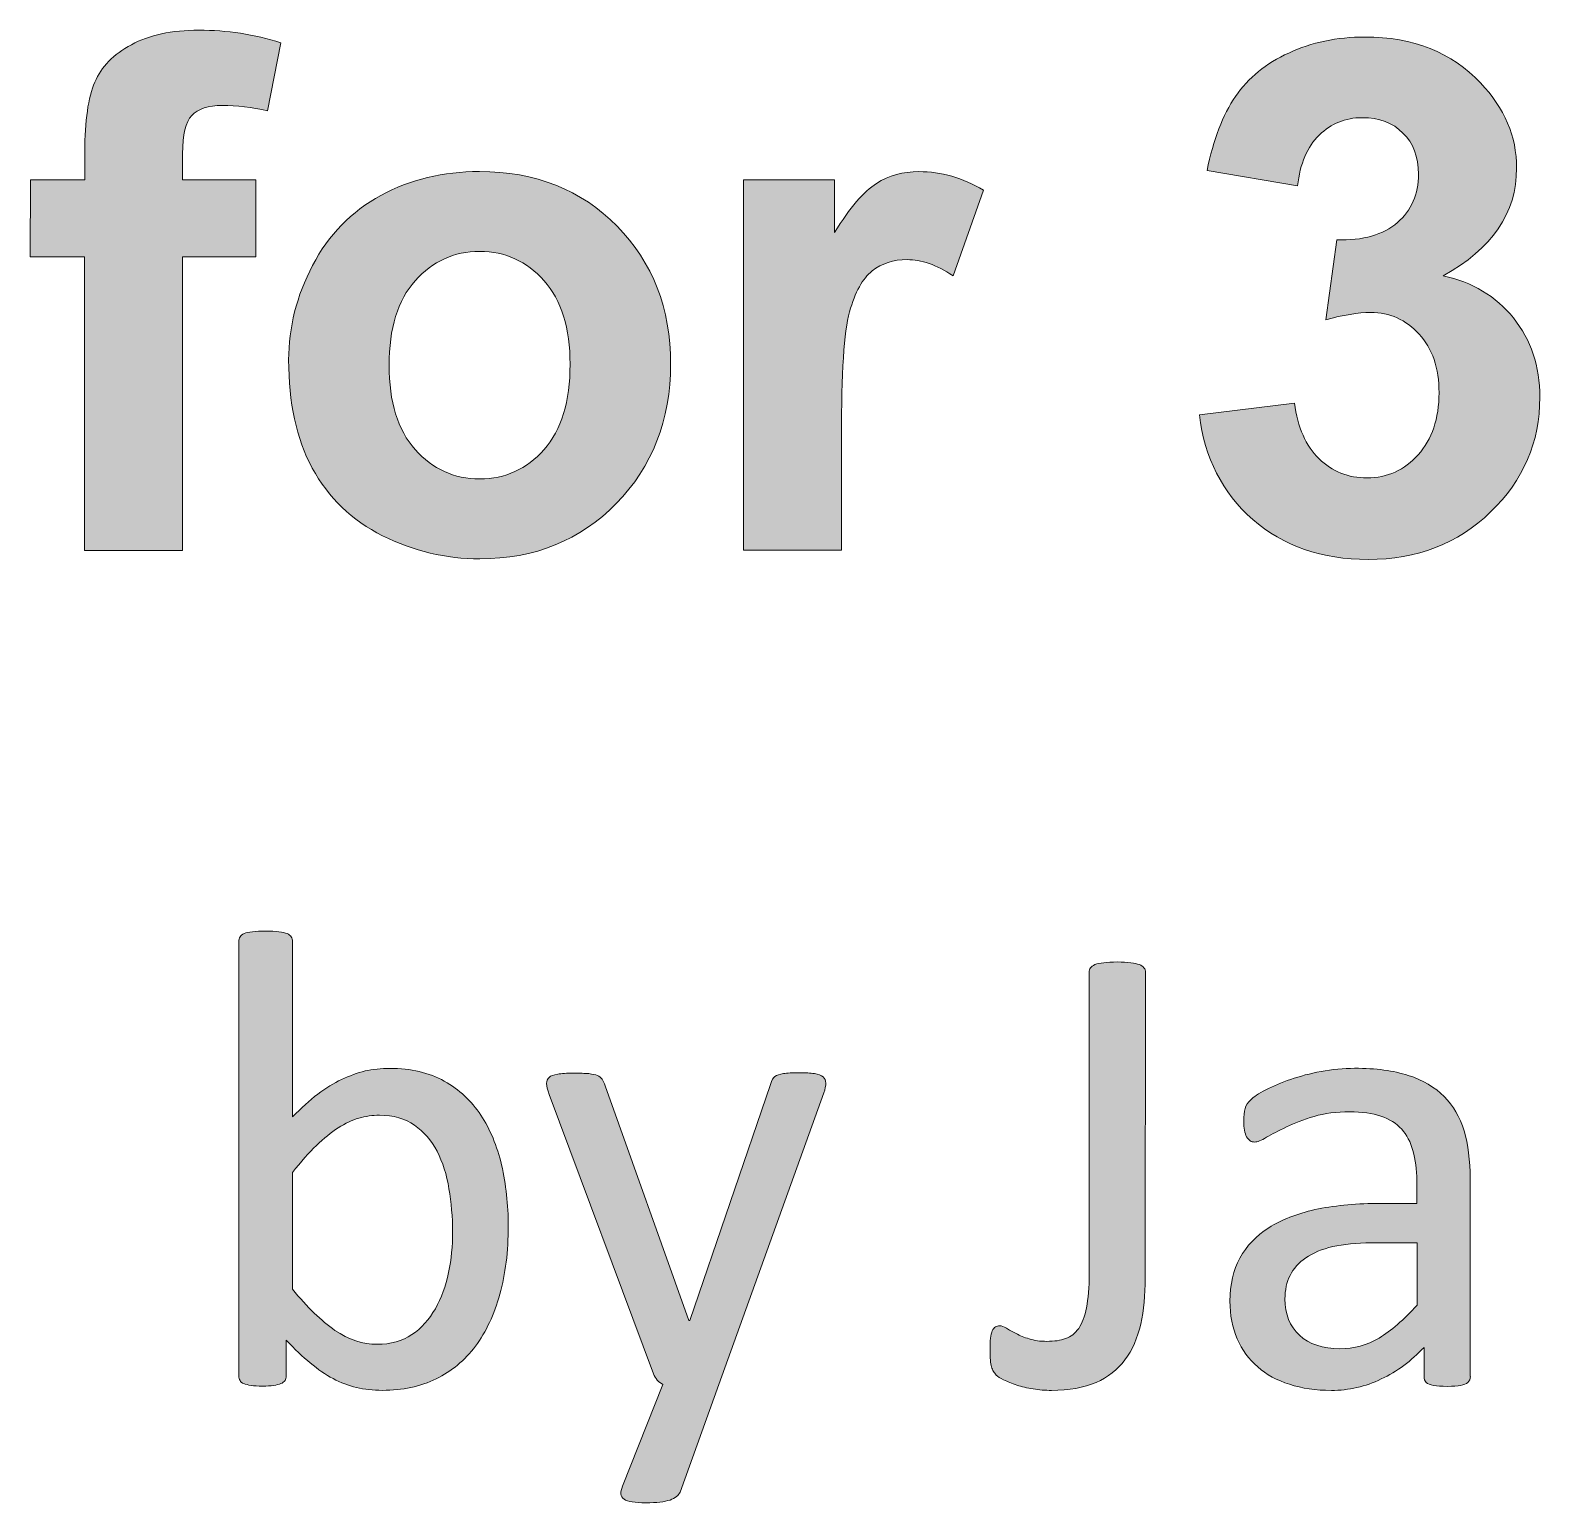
# Model space of a CAD drawing. Header units: inches. Extents: x 247 to 2765, y -1897 to -1110.
# Drawn here: x 861.88 to 870.83, y -1473.69 to -1464.97 of the extents above; entities that cross this region are included whole.
import ezdxf

# ---------------------------------------------------------------- set-up
doc = ezdxf.new("R2010")
doc.units = ezdxf.units.IN
doc.header["$MEASUREMENT"] = 0
doc.layers.add('Layer 1', color=7, linetype='Continuous')

# ---------------------------------------------------------------- blocks, each defined once
blk = doc.blocks.new('block 139')
at = {"layer": 'Layer 1', "true_color": 0x010101}
h = blk.add_hatch(color=18, dxfattribs=at)
h.dxf.hatch_style = 2
edge = h.paths.add_edge_path()
edge.add_spline(control_points=[(861.8828, -1465.8561), (861.8828, -1465.8561), (862.2049, -1465.8561), (862.2049, -1465.8561), (862.2049, -1465.8561), (862.2049, -1465.6907), (862.2049, -1465.6907), (862.2049, -1465.5061), (862.2249, -1465.3683), (862.2635, -1465.2773), (862.3024, -1465.1864), (862.3748, -1465.1123), (862.4805, -1465.0551), (862.5859, -1464.9979), (862.7196, -1464.9693), (862.8808, -1464.9693), (863.0469, -1464.9693), (863.2088, -1464.9927), (863.3666, -1465.0437), (863.3666, -1465.0437), (863.2877, -1465.4478), (863.2877, -1465.4478), (863.1943, -1465.4258), (863.1055, -1465.4148), (863.02, -1465.4148), (862.9373, -1465.4148), (862.8764, -1465.4358), (862.8381, -1465.4737), (862.8016, -1465.513), (862.7844, -1465.5884), (862.7844, -1465.7014), (862.7844, -1465.7014), (862.7844, -1465.8557), (862.7844, -1465.8557), (862.7844, -1465.8557), (863.2178, -1465.8557), (863.2178, -1465.8557), (863.2178, -1465.8557), (863.2178, -1466.3126), (863.2178, -1466.3126), (863.2178, -1466.3126), (862.7844, -1466.3126), (862.7844, -1466.3126), (862.7844, -1466.3126), (862.7844, -1468.051), (862.7844, -1468.051), (862.7844, -1468.051), (862.2035, -1468.051), (862.2035, -1468.051), (862.2035, -1468.051), (862.2035, -1466.3126), (862.2035, -1466.3126), (862.2035, -1466.3126), (861.8811, -1466.3126), (861.8811, -1466.3126), (861.8811, -1466.3126), (861.8828, -1465.8561), (861.8828, -1465.8561), (861.8828, -1465.8561), (861.8828, -1465.8561), (861.8828, -1465.8561)], knot_values=[0, 0, 0, 0, 1, 1, 1, 2, 2, 2, 3, 3, 3, 4, 4, 4, 5, 5, 5, 6, 6, 6, 7, 7, 7, 8, 8, 8, 9, 9, 9, 10, 10, 10, 11, 11, 11, 12, 12, 12, 13, 13, 13, 14, 14, 14, 15, 15, 15, 16, 16, 16, 17, 17, 17, 18, 18, 18, 19, 19, 19, 20, 20, 20, 20], degree=3, periodic=1)
h = blk.add_hatch(color=18, dxfattribs=at)
h.dxf.hatch_style = 2
edge = h.paths.add_edge_path()
edge.add_spline(control_points=[(868.8109, -1467.2472), (868.8109, -1467.2472), (869.3742, -1467.179), (869.3742, -1467.179), (869.3924, -1467.3223), (869.4406, -1467.4319), (869.5188, -1467.508), (869.597, -1467.5848), (869.6914, -1467.6214), (869.8044, -1467.6214), (869.9243, -1467.6214), (870.0249, -1467.5759), (870.1066, -1467.4849), (870.1872, -1467.394), (870.2303, -1467.2713), (870.2303, -1467.117), (870.2303, -1466.9709), (870.191, -1466.8552), (870.1124, -1466.7697), (870.0335, -1466.6843), (869.9381, -1466.6419), (869.8251, -1466.6419), (869.7507, -1466.6419), (869.6618, -1466.6564), (869.5585, -1466.6853), (869.5585, -1466.6853), (869.6236, -1466.2116), (869.6236, -1466.2116), (869.7796, -1466.2161), (869.8999, -1466.1817), (869.9836, -1466.1093), (870.0666, -1466.037), (870.1086, -1465.9408), (870.1086, -1465.8223), (870.1086, -1465.7204), (870.0776, -1465.6384), (870.0163, -1465.5784), (869.9557, -1465.5181), (869.8764, -1465.4875), (869.7741, -1465.4875), (869.6753, -1465.4875), (869.5902, -1465.5219), (869.5195, -1465.5908), (869.4486, -1465.6597), (869.4069, -1465.76), (869.3917, -1465.8923), (869.3917, -1465.8923), (868.8557, -1465.8006), (868.8557, -1465.8006), (868.8925, -1465.6173), (868.949, -1465.4709), (869.0245, -1465.3614), (869.0999, -1465.2522), (869.2047, -1465.1657), (869.339, -1465.1044), (869.4747, -1465.042), (869.6256, -1465.0096), (869.791, -1465.0096), (870.0776, -1465.0096), (870.305, -1465.1013), (870.4766, -1465.2818), (870.6178, -1465.4306), (870.6898, -1465.5981), (870.6898, -1465.7862), (870.6898, -1466.0525), (870.5445, -1466.2643), (870.2547, -1466.4242), (870.4273, -1466.4607), (870.5668, -1466.5448), (870.6712, -1466.6743), (870.7753, -1466.8028), (870.8273, -1466.9602), (870.8273, -1467.1435), (870.8273, -1467.4095), (870.7305, -1467.6358), (870.5358, -1467.8236), (870.3412, -1468.0113), (870.1, -1468.1047), (869.8093, -1468.1047), (869.5361, -1468.1047), (869.3077, -1468.0258), (869.1261, -1467.868), (868.9456, -1467.7092), (868.8398, -1467.5022), (868.8109, -1467.2472)], knot_values=[0, 0, 0, 0, 1, 1, 1, 2, 2, 2, 3, 3, 3, 4, 4, 4, 5, 5, 5, 6, 6, 6, 7, 7, 7, 8, 8, 8, 9, 9, 9, 10, 10, 10, 11, 11, 11, 12, 12, 12, 13, 13, 13, 14, 14, 14, 15, 15, 15, 16, 16, 16, 17, 17, 17, 18, 18, 18, 19, 19, 19, 20, 20, 20, 21, 21, 21, 22, 22, 22, 23, 23, 23, 24, 24, 24, 25, 25, 25, 26, 26, 26, 27, 27, 27, 28, 28, 28, 28], degree=3, periodic=1)
h = blk.add_hatch(color=18, dxfattribs=at)
h.dxf.hatch_style = 2
edge = h.paths.add_edge_path()
edge.add_spline(control_points=[(863.4128, -1466.923), (863.4128, -1466.7301), (863.4603, -1466.5434), (863.5547, -1466.3629), (863.6498, -1466.181), (863.7838, -1466.0445), (863.9588, -1465.9481), (864.1331, -1465.853), (864.3281, -1465.8068), (864.5431, -1465.8068), (864.8742, -1465.8068), (865.1474, -1465.9147), (865.3589, -1466.1303), (865.5708, -1466.3446), (865.6762, -1466.6185), (865.6762, -1466.9465), (865.6762, -1467.2786), (865.568, -1467.5552), (865.3544, -1467.7733), (865.1415, -1467.9907), (864.8718, -1468.1013), (864.5455, -1468.1013), (864.3457, -1468.1013), (864.1531, -1468.0558), (863.9695, -1467.9648), (863.7862, -1467.8725), (863.6484, -1467.7392), (863.5526, -1467.5635), (863.4582, -1467.3878), (863.4128, -1467.1749), (863.4128, -1466.923)], knot_values=[0, 0, 0, 0, 1, 1, 1, 2, 2, 2, 3, 3, 3, 4, 4, 4, 5, 5, 5, 6, 6, 6, 7, 7, 7, 8, 8, 8, 9, 9, 9, 10, 10, 10, 10], degree=3, periodic=1)
edge = h.paths.add_edge_path()
edge.add_spline(control_points=[(864.0081, -1466.9537), (864.0081, -1467.1714), (864.0594, -1467.3382), (864.1628, -1467.4539), (864.2661, -1467.5697), (864.3932, -1467.6276), (864.5452, -1467.6276), (864.6967, -1467.6276), (864.8235, -1467.5697), (864.9262, -1467.4539), (865.0289, -1467.3382), (865.0805, -1467.1687), (865.0805, -1466.9482), (865.0805, -1466.7346), (865.0292, -1466.5692), (864.9262, -1466.4535), (864.8235, -1466.3377), (864.6967, -1466.2798), (864.5452, -1466.2798), (864.3932, -1466.2798), (864.2661, -1466.3377), (864.1628, -1466.4535), (864.0594, -1466.5692), (864.0081, -1466.736), (864.0081, -1466.9537)], knot_values=[0, 0, 0, 0, 1, 1, 1, 2, 2, 2, 3, 3, 3, 4, 4, 4, 5, 5, 5, 6, 6, 6, 7, 7, 7, 8, 8, 8, 8], degree=3, periodic=1)
h = blk.add_hatch(color=18, dxfattribs=at)
h.dxf.hatch_style = 2
edge = h.paths.add_edge_path()
edge.add_spline(control_points=[(866.6887, -1468.0506), (866.6887, -1468.0506), (866.1079, -1468.0506), (866.1079, -1468.0506), (866.1079, -1468.0506), (866.1079, -1465.8554), (866.1079, -1465.8554), (866.1079, -1465.8554), (866.6474, -1465.8554), (866.6474, -1465.8554), (866.6474, -1465.8554), (866.6474, -1466.1675), (866.6474, -1466.1675), (866.7397, -1466.0201), (866.8224, -1465.9243), (866.8961, -1465.8771), (866.9698, -1465.8292), (867.0535, -1465.8072), (867.1476, -1465.8072), (867.2799, -1465.8072), (867.407, -1465.8437), (867.53, -1465.9167), (867.53, -1465.9167), (867.3498, -1466.4242), (867.3498, -1466.4242), (867.2523, -1466.3594), (867.1614, -1466.3284), (867.0773, -1466.3284), (866.9967, -1466.3284), (866.9271, -1466.3508), (866.8706, -1466.3956), (866.8141, -1466.4404), (866.7693, -1466.5203), (866.7369, -1466.6381), (866.7042, -1466.7556), (866.6884, -1467.0006), (866.6884, -1467.374), (866.6884, -1467.374), (866.6887, -1468.0506), (866.6887, -1468.0506), (866.6887, -1468.0506), (866.6887, -1468.0506), (866.6887, -1468.0506)], knot_values=[0, 0, 0, 0, 1, 1, 1, 2, 2, 2, 3, 3, 3, 4, 4, 4, 5, 5, 5, 6, 6, 6, 7, 7, 7, 8, 8, 8, 9, 9, 9, 10, 10, 10, 11, 11, 11, 12, 12, 12, 13, 13, 13, 14, 14, 14, 14], degree=3, periodic=1)
at = {"layer": 'Layer 1', "lineweight": 0}
for points, knots in [([(861.8828, -1465.8561), (861.8828, -1465.8561), (862.2049, -1465.8561), (862.2049, -1465.8561), (862.2049, -1465.8561), (862.2049, -1465.6907), (862.2049, -1465.6907), (862.2049, -1465.5061), (862.2249, -1465.3683), (862.2635, -1465.2773), (862.3024, -1465.1864), (862.3748, -1465.1123), (862.4805, -1465.0551), (862.5859, -1464.9979), (862.7196, -1464.9693), (862.8808, -1464.9693), (863.0469, -1464.9693), (863.2088, -1464.9927), (863.3666, -1465.0437), (863.3666, -1465.0437), (863.2877, -1465.4478), (863.2877, -1465.4478), (863.1943, -1465.4258), (863.1055, -1465.4148), (863.02, -1465.4148), (862.9373, -1465.4148), (862.8764, -1465.4358), (862.8381, -1465.4737), (862.8016, -1465.513), (862.7844, -1465.5884), (862.7844, -1465.7014), (862.7844, -1465.7014), (862.7844, -1465.8557), (862.7844, -1465.8557), (862.7844, -1465.8557), (863.2178, -1465.8557), (863.2178, -1465.8557), (863.2178, -1465.8557), (863.2178, -1466.3126), (863.2178, -1466.3126), (863.2178, -1466.3126), (862.7844, -1466.3126), (862.7844, -1466.3126), (862.7844, -1466.3126), (862.7844, -1468.051), (862.7844, -1468.051), (862.7844, -1468.051), (862.2035, -1468.051), (862.2035, -1468.051), (862.2035, -1468.051), (862.2035, -1466.3126), (862.2035, -1466.3126), (862.2035, -1466.3126), (861.8811, -1466.3126), (861.8811, -1466.3126), (861.8811, -1466.3126), (861.8828, -1465.8561), (861.8828, -1465.8561), (861.8828, -1465.8561), (861.8828, -1465.8561), (861.8828, -1465.8561)], [0, 0, 0, 0, 1, 1, 1, 2, 2, 2, 3, 3, 3, 4, 4, 4, 5, 5, 5, 6, 6, 6, 7, 7, 7, 8, 8, 8, 9, 9, 9, 10, 10, 10, 11, 11, 11, 12, 12, 12, 13, 13, 13, 14, 14, 14, 15, 15, 15, 16, 16, 16, 17, 17, 17, 18, 18, 18, 19, 19, 19, 20, 20, 20, 20]), ([(868.8109, -1467.2472), (868.8109, -1467.2472), (869.3742, -1467.179), (869.3742, -1467.179), (869.3924, -1467.3223), (869.4406, -1467.4319), (869.5188, -1467.508), (869.597, -1467.5848), (869.6914, -1467.6214), (869.8044, -1467.6214), (869.9243, -1467.6214), (870.0249, -1467.5759), (870.1066, -1467.4849), (870.1872, -1467.394), (870.2303, -1467.2713), (870.2303, -1467.117), (870.2303, -1466.9709), (870.191, -1466.8552), (870.1124, -1466.7697), (870.0335, -1466.6843), (869.9381, -1466.6419), (869.8251, -1466.6419), (869.7507, -1466.6419), (869.6618, -1466.6564), (869.5585, -1466.6853), (869.5585, -1466.6853), (869.6236, -1466.2116), (869.6236, -1466.2116), (869.7796, -1466.2161), (869.8999, -1466.1817), (869.9836, -1466.1093), (870.0666, -1466.037), (870.1086, -1465.9408), (870.1086, -1465.8223), (870.1086, -1465.7204), (870.0776, -1465.6384), (870.0163, -1465.5784), (869.9557, -1465.5181), (869.8764, -1465.4875), (869.7741, -1465.4875), (869.6753, -1465.4875), (869.5902, -1465.5219), (869.5195, -1465.5908), (869.4486, -1465.6597), (869.4069, -1465.76), (869.3917, -1465.8923), (869.3917, -1465.8923), (868.8557, -1465.8006), (868.8557, -1465.8006), (868.8925, -1465.6173), (868.949, -1465.4709), (869.0245, -1465.3614), (869.0999, -1465.2522), (869.2047, -1465.1657), (869.339, -1465.1044), (869.4747, -1465.042), (869.6256, -1465.0096), (869.791, -1465.0096), (870.0776, -1465.0096), (870.305, -1465.1013), (870.4766, -1465.2818), (870.6178, -1465.4306), (870.6898, -1465.5981), (870.6898, -1465.7862), (870.6898, -1466.0525), (870.5445, -1466.2643), (870.2547, -1466.4242), (870.4273, -1466.4607), (870.5668, -1466.5448), (870.6712, -1466.6743), (870.7753, -1466.8028), (870.8273, -1466.9602), (870.8273, -1467.1435), (870.8273, -1467.4095), (870.7305, -1467.6358), (870.5358, -1467.8236), (870.3412, -1468.0113), (870.1, -1468.1047), (869.8093, -1468.1047), (869.5361, -1468.1047), (869.3077, -1468.0258), (869.1261, -1467.868), (868.9456, -1467.7092), (868.8398, -1467.5022), (868.8109, -1467.2472)], [0, 0, 0, 0, 1, 1, 1, 2, 2, 2, 3, 3, 3, 4, 4, 4, 5, 5, 5, 6, 6, 6, 7, 7, 7, 8, 8, 8, 9, 9, 9, 10, 10, 10, 11, 11, 11, 12, 12, 12, 13, 13, 13, 14, 14, 14, 15, 15, 15, 16, 16, 16, 17, 17, 17, 18, 18, 18, 19, 19, 19, 20, 20, 20, 21, 21, 21, 22, 22, 22, 23, 23, 23, 24, 24, 24, 25, 25, 25, 26, 26, 26, 27, 27, 27, 28, 28, 28, 28]), ([(863.4128, -1466.923), (863.4128, -1466.7301), (863.4603, -1466.5434), (863.5547, -1466.3629), (863.6498, -1466.181), (863.7838, -1466.0445), (863.9588, -1465.9481), (864.1331, -1465.853), (864.3281, -1465.8068), (864.5431, -1465.8068), (864.8742, -1465.8068), (865.1474, -1465.9147), (865.3589, -1466.1303), (865.5708, -1466.3446), (865.6762, -1466.6185), (865.6762, -1466.9465), (865.6762, -1467.2786), (865.568, -1467.5552), (865.3544, -1467.7733), (865.1415, -1467.9907), (864.8718, -1468.1013), (864.5455, -1468.1013), (864.3457, -1468.1013), (864.1531, -1468.0558), (863.9695, -1467.9648), (863.7862, -1467.8725), (863.6484, -1467.7392), (863.5526, -1467.5635), (863.4582, -1467.3878), (863.4128, -1467.1749), (863.4128, -1466.923)], [0, 0, 0, 0, 1, 1, 1, 2, 2, 2, 3, 3, 3, 4, 4, 4, 5, 5, 5, 6, 6, 6, 7, 7, 7, 8, 8, 8, 9, 9, 9, 10, 10, 10, 10]), ([(866.6887, -1468.0506), (866.6887, -1468.0506), (866.1079, -1468.0506), (866.1079, -1468.0506), (866.1079, -1468.0506), (866.1079, -1465.8554), (866.1079, -1465.8554), (866.1079, -1465.8554), (866.6474, -1465.8554), (866.6474, -1465.8554), (866.6474, -1465.8554), (866.6474, -1466.1675), (866.6474, -1466.1675), (866.7397, -1466.0201), (866.8224, -1465.9243), (866.8961, -1465.8771), (866.9698, -1465.8292), (867.0535, -1465.8072), (867.1476, -1465.8072), (867.2799, -1465.8072), (867.407, -1465.8437), (867.53, -1465.9167), (867.53, -1465.9167), (867.3498, -1466.4242), (867.3498, -1466.4242), (867.2523, -1466.3594), (867.1614, -1466.3284), (867.0773, -1466.3284), (866.9967, -1466.3284), (866.9271, -1466.3508), (866.8706, -1466.3956), (866.8141, -1466.4404), (866.7693, -1466.5203), (866.7369, -1466.6381), (866.7042, -1466.7556), (866.6884, -1467.0006), (866.6884, -1467.374), (866.6884, -1467.374), (866.6887, -1468.0506), (866.6887, -1468.0506), (866.6887, -1468.0506), (866.6887, -1468.0506), (866.6887, -1468.0506)], [0, 0, 0, 0, 1, 1, 1, 2, 2, 2, 3, 3, 3, 4, 4, 4, 5, 5, 5, 6, 6, 6, 7, 7, 7, 8, 8, 8, 9, 9, 9, 10, 10, 10, 11, 11, 11, 12, 12, 12, 13, 13, 13, 14, 14, 14, 14]), ([(864.0081, -1466.9537), (864.0081, -1467.1714), (864.0594, -1467.3382), (864.1628, -1467.4539), (864.2661, -1467.5697), (864.3932, -1467.6276), (864.5452, -1467.6276), (864.6967, -1467.6276), (864.8235, -1467.5697), (864.9262, -1467.4539), (865.0289, -1467.3382), (865.0805, -1467.1687), (865.0805, -1466.9482), (865.0805, -1466.7346), (865.0292, -1466.5692), (864.9262, -1466.4535), (864.8235, -1466.3377), (864.6967, -1466.2798), (864.5452, -1466.2798), (864.3932, -1466.2798), (864.2661, -1466.3377), (864.1628, -1466.4535), (864.0594, -1466.5692), (864.0081, -1466.736), (864.0081, -1466.9537)], [0, 0, 0, 0, 1, 1, 1, 2, 2, 2, 3, 3, 3, 4, 4, 4, 5, 5, 5, 6, 6, 6, 7, 7, 7, 8, 8, 8, 8])]:
    blk.add_open_spline(points, degree=3, knots=knots, dxfattribs=at)
blk = doc.blocks.new('block 140')
at = {"layer": 'Layer 1', "true_color": 0x010101}
h = blk.add_hatch(color=18, dxfattribs=at)
h.dxf.hatch_style = 2
edge = h.paths.add_edge_path()
edge.add_spline(control_points=[(864.7143, -1472.0535), (864.7143, -1472.2037), (864.6978, -1472.3387), (864.6637, -1472.4576), (864.6309, -1472.5778), (864.5827, -1472.6801), (864.5204, -1472.7649), (864.4556, -1472.8496), (864.3788, -1472.9147), (864.2864, -1472.9595), (864.1931, -1473.0043), (864.0877, -1473.0271), (863.9685, -1473.0271), (863.9133, -1473.0271), (863.862, -1473.0209), (863.8151, -1473.0105), (863.7679, -1472.9995), (863.7211, -1472.9823), (863.6763, -1472.9575), (863.6315, -1472.9347), (863.5867, -1472.9023), (863.5409, -1472.8651), (863.4961, -1472.8279), (863.4486, -1472.7831), (863.3986, -1472.7301), (863.3986, -1472.7301), (863.3986, -1472.9423), (863.3986, -1472.9423), (863.3986, -1472.9526), (863.3966, -1472.9616), (863.3914, -1472.9692), (863.3849, -1472.9764), (863.3783, -1472.983), (863.3669, -1472.9874), (863.3552, -1472.9919), (863.3408, -1472.9954), (863.3235, -1472.9981), (863.306, -1473.0009), (863.2846, -1473.0019), (863.257, -1473.0019), (863.2315, -1473.0019), (863.2085, -1473.0009), (863.1909, -1472.9981), (863.1723, -1472.9954), (863.1578, -1472.9912), (863.1468, -1472.9874), (863.1351, -1472.9833), (863.1268, -1472.9768), (863.1247, -1472.9692), (863.1189, -1472.9616), (863.1172, -1472.9526), (863.1172, -1472.9423), (863.1172, -1472.9423), (863.1172, -1470.3678), (863.1172, -1470.3678), (863.1172, -1470.3575), (863.1192, -1470.3485), (863.1247, -1470.3406), (863.1289, -1470.3333), (863.1375, -1470.3268), (863.1482, -1470.3213), (863.1606, -1470.3158), (863.1771, -1470.3123), (863.1992, -1470.3099), (863.2191, -1470.3075), (863.2453, -1470.3061), (863.2756, -1470.3061), (863.308, -1470.3061), (863.3342, -1470.3075), (863.3549, -1470.3099), (863.3762, -1470.3123), (863.3914, -1470.3165), (863.4038, -1470.3213), (863.4148, -1470.3268), (863.4241, -1470.333), (863.4279, -1470.3406), (863.4341, -1470.3485), (863.4362, -1470.3575), (863.4362, -1470.3678), (863.4362, -1470.3678), (863.4362, -1471.4065), (863.4362, -1471.4065), (863.4872, -1471.3538), (863.5368, -1471.3093), (863.585, -1471.2728), (863.6332, -1471.2363), (863.6801, -1471.2067), (863.7263, -1471.186), (863.7731, -1471.1633), (863.8193, -1471.1467), (863.8654, -1471.135), (863.9116, -1471.1261), (863.9605, -1471.1199), (864.0122, -1471.1199), (864.1369, -1471.1199), (864.2458, -1471.1447), (864.3347, -1471.195), (864.4242, -1471.2466), (864.4966, -1471.3121), (864.5517, -1471.3961), (864.6068, -1471.4806), (864.6478, -1471.5791), (864.675, -1471.6921), (864.7005, -1471.8078), (864.7143, -1471.927), (864.7143, -1472.0535)], knot_values=[0, 0, 0, 0, 1, 1, 1, 2, 2, 2, 3, 3, 3, 4, 4, 4, 5, 5, 5, 6, 6, 6, 7, 7, 7, 8, 8, 8, 9, 9, 9, 10, 10, 10, 11, 11, 11, 12, 12, 12, 13, 13, 13, 14, 14, 14, 15, 15, 15, 16, 16, 16, 17, 17, 17, 18, 18, 18, 19, 19, 19, 20, 20, 20, 21, 21, 21, 22, 22, 22, 23, 23, 23, 24, 24, 24, 25, 25, 25, 26, 26, 26, 27, 27, 27, 28, 28, 28, 29, 29, 29, 30, 30, 30, 31, 31, 31, 32, 32, 32, 33, 33, 33, 34, 34, 34, 35, 35, 35, 35], degree=3, periodic=1)
edge = h.paths.add_edge_path()
edge.add_spline(control_points=[(864.3843, -1472.0896), (864.3843, -1472.0008), (864.3767, -1471.9146), (864.3629, -1471.8326), (864.3491, -1471.7493), (864.3261, -1471.6755), (864.2919, -1471.6111), (864.2589, -1471.5453), (864.2141, -1471.495), (864.1583, -1471.4561), (864.1032, -1471.4168), (864.0332, -1471.3972), (863.9509, -1471.3972), (863.9095, -1471.3972), (863.8696, -1471.4037), (863.8286, -1471.4144), (863.789, -1471.4261), (863.7476, -1471.4454), (863.7063, -1471.4723), (863.6643, -1471.4992), (863.6219, -1471.5343), (863.5771, -1471.5763), (863.533, -1471.619), (863.4851, -1471.6721), (863.4355, -1471.7362), (863.4355, -1471.7362), (863.4355, -1472.428), (863.4355, -1472.428), (863.523, -1472.5348), (863.6067, -1472.6161), (863.687, -1472.6719), (863.7679, -1472.7266), (863.8517, -1472.7545), (863.9371, -1472.7545), (864.0181, -1472.7545), (864.0866, -1472.7353), (864.1431, -1472.697), (864.1996, -1472.6595), (864.2458, -1472.6071), (864.2823, -1472.5434), (864.3181, -1472.4796), (864.3443, -1472.4087), (864.3602, -1472.3298), (864.3767, -1472.2505), (864.3843, -1472.1706), (864.3843, -1472.0896)], knot_values=[0, 0, 0, 0, 1, 1, 1, 2, 2, 2, 3, 3, 3, 4, 4, 4, 5, 5, 5, 6, 6, 6, 7, 7, 7, 8, 8, 8, 9, 9, 9, 10, 10, 10, 11, 11, 11, 12, 12, 12, 13, 13, 13, 14, 14, 14, 15, 15, 15, 15], degree=3, periodic=1)
h = blk.add_hatch(color=18, dxfattribs=at)
h.dxf.hatch_style = 2
edge = h.paths.add_edge_path()
edge.add_spline(control_points=[(868.4891, -1472.3632), (868.4891, -1472.4624), (868.4805, -1472.5527), (868.4626, -1472.6347), (868.4436, -1472.7173), (868.4126, -1472.7883), (868.3685, -1472.8462), (868.3251, -1472.9041), (868.2679, -1472.9489), (868.1973, -1472.9802), (868.1263, -1473.0116), (868.0375, -1473.0274), (867.9327, -1473.0274), (867.8959, -1473.0274), (867.8611, -1473.0246), (867.8242, -1473.0188), (867.7887, -1473.0129), (867.7577, -1473.0057), (867.7281, -1472.9967), (867.6985, -1472.9871), (867.6733, -1472.9754), (867.6499, -1472.9657), (867.6282, -1472.9551), (867.6137, -1472.9444), (867.6065, -1472.9382), (867.5992, -1472.9302), (867.5944, -1472.9223), (867.5892, -1472.9147), (867.5851, -1472.9075), (867.582, -1472.8979), (867.5779, -1472.8872), (867.5748, -1472.8775), (867.572, -1472.8638), (867.5713, -1472.8479), (867.57, -1472.8314), (867.5693, -1472.811), (867.5693, -1472.789), (867.5693, -1472.7607), (867.57, -1472.7373), (867.572, -1472.7187), (867.5744, -1472.7001), (867.5786, -1472.6853), (867.5824, -1472.6743), (867.5879, -1472.6633), (867.5937, -1472.6557), (867.601, -1472.6515), (867.6082, -1472.6471), (867.6168, -1472.6447), (867.6271, -1472.6447), (867.6371, -1472.6447), (867.6499, -1472.6495), (867.6661, -1472.6591), (867.6819, -1472.6688), (867.7016, -1472.6791), (867.7236, -1472.6908), (867.746, -1472.7025), (867.7722, -1472.7132), (867.8018, -1472.7225), (867.8314, -1472.7322), (867.8662, -1472.737), (867.9059, -1472.737), (867.9499, -1472.737), (867.9865, -1472.7315), (868.0171, -1472.7204), (868.0485, -1472.7105), (868.0733, -1472.6894), (868.0946, -1472.6598), (868.1157, -1472.6302), (868.1308, -1472.5895), (868.1408, -1472.5375), (868.1511, -1472.4851), (868.157, -1472.418), (868.157, -1472.3342), (868.157, -1472.3342), (868.157, -1470.55), (868.157, -1470.55), (868.157, -1470.5411), (868.1598, -1470.5311), (868.1642, -1470.5249), (868.1697, -1470.517), (868.178, -1470.5108), (868.1911, -1470.5049), (868.2039, -1470.499), (868.2214, -1470.4966), (868.2428, -1470.4942), (868.2645, -1470.4915), (868.2914, -1470.4894), (868.3231, -1470.4894), (868.3541, -1470.4894), (868.3802, -1470.4915), (868.4033, -1470.4942), (868.4257, -1470.4966), (868.4409, -1470.5004), (868.455, -1470.5049), (868.4671, -1470.5104), (868.477, -1470.5156), (868.4815, -1470.5249), (868.4881, -1470.5321), (868.4901, -1470.5411), (868.4901, -1470.55), (868.4901, -1470.55), (868.4891, -1472.3632), (868.4891, -1472.3632), (868.4891, -1472.3632), (868.4891, -1472.3632), (868.4891, -1472.3632)], knot_values=[0, 0, 0, 0, 1, 1, 1, 2, 2, 2, 3, 3, 3, 4, 4, 4, 5, 5, 5, 6, 6, 6, 7, 7, 7, 8, 8, 8, 9, 9, 9, 10, 10, 10, 11, 11, 11, 12, 12, 12, 13, 13, 13, 14, 14, 14, 15, 15, 15, 16, 16, 16, 17, 17, 17, 18, 18, 18, 19, 19, 19, 20, 20, 20, 21, 21, 21, 22, 22, 22, 23, 23, 23, 24, 24, 24, 25, 25, 25, 26, 26, 26, 27, 27, 27, 28, 28, 28, 29, 29, 29, 30, 30, 30, 31, 31, 31, 32, 32, 32, 33, 33, 33, 34, 34, 34, 35, 35, 35, 35], degree=3, periodic=1)
h = blk.add_hatch(color=18, dxfattribs=at)
h.dxf.hatch_style = 2
edge = h.paths.add_edge_path()
edge.add_spline(control_points=[(865.9628, -1472.9919), (865.9628, -1472.9919), (865.732, -1473.6296), (865.732, -1473.6296), (865.7241, -1473.6499), (865.7048, -1473.6658), (865.6727, -1473.6768), (865.6417, -1473.6878), (865.5932, -1473.6933), (865.5298, -1473.6933), (865.4964, -1473.6933), (865.4691, -1473.6916), (865.4488, -1473.6885), (865.4271, -1473.6851), (865.4119, -1473.6796), (865.4002, -1473.672), (865.3902, -1473.6641), (865.383, -1473.6541), (865.3816, -1473.641), (865.3809, -1473.6282), (865.3837, -1473.6127), (865.3909, -1473.5948), (865.3909, -1473.5948), (865.63, -1472.9919), (865.63, -1472.9919), (865.6187, -1472.985), (865.6076, -1472.9781), (865.5976, -1472.9668), (865.5873, -1472.9551), (865.5804, -1472.943), (865.5752, -1472.9299), (865.5752, -1472.9299), (864.9565, -1471.2742), (864.9565, -1471.2742), (864.9462, -1471.2473), (864.9413, -1471.2246), (864.9413, -1471.2094), (864.9413, -1471.1939), (864.9465, -1471.1819), (864.9565, -1471.1729), (864.9665, -1471.1636), (864.9834, -1471.1577), (865.0078, -1471.1543), (865.0299, -1471.1498), (865.0605, -1471.1481), (865.1002, -1471.1481), (865.1388, -1471.1481), (865.168, -1471.1491), (865.1911, -1471.1509), (865.2132, -1471.1543), (865.2297, -1471.1577), (865.2428, -1471.1619), (865.2549, -1471.1667), (865.2648, -1471.1743), (865.27, -1471.1843), (865.2766, -1471.1925), (865.2817, -1471.2063), (865.289, -1471.2222), (865.289, -1471.2222), (865.7833, -1472.6136), (865.7833, -1472.6136), (865.7833, -1472.6136), (865.7899, -1472.6136), (865.7899, -1472.6136), (865.7899, -1472.6136), (866.2674, -1471.2146), (866.2674, -1471.2146), (866.2749, -1471.1901), (866.2846, -1471.1746), (866.2949, -1471.167), (866.306, -1471.1598), (866.3225, -1471.1553), (866.3449, -1471.1509), (866.3669, -1471.1474), (866.3976, -1471.1457), (866.44, -1471.1457), (866.4761, -1471.1457), (866.5058, -1471.1474), (866.5282, -1471.1509), (866.5509, -1471.1553), (866.5685, -1471.1602), (866.5795, -1471.1705), (866.5898, -1471.1781), (866.596, -1471.1915), (866.596, -1471.207), (866.596, -1471.2222), (866.5919, -1471.2428), (866.585, -1471.2649), (866.585, -1471.2649), (865.9628, -1472.9919), (865.9628, -1472.9919)], knot_values=[0, 0, 0, 0, 1, 1, 1, 2, 2, 2, 3, 3, 3, 4, 4, 4, 5, 5, 5, 6, 6, 6, 7, 7, 7, 8, 8, 8, 9, 9, 9, 10, 10, 10, 11, 11, 11, 12, 12, 12, 13, 13, 13, 14, 14, 14, 15, 15, 15, 16, 16, 16, 17, 17, 17, 18, 18, 18, 19, 19, 19, 20, 20, 20, 21, 21, 21, 22, 22, 22, 23, 23, 23, 24, 24, 24, 25, 25, 25, 26, 26, 26, 27, 27, 27, 28, 28, 28, 29, 29, 29, 30, 30, 30, 30], degree=3, periodic=1)
h = blk.add_hatch(color=18, dxfattribs=at)
h.dxf.hatch_style = 2
edge = h.paths.add_edge_path()
edge.add_spline(control_points=[(870.4159, -1472.9447), (870.4159, -1472.9602), (870.4101, -1472.9716), (870.4008, -1472.9805), (870.3905, -1472.9878), (870.3763, -1472.994), (870.3581, -1472.9978), (870.3391, -1473.0019), (870.314, -1473.0036), (870.2785, -1473.0036), (870.2447, -1473.0036), (870.2185, -1473.0019), (870.1982, -1472.9978), (870.1775, -1472.994), (870.1631, -1472.9881), (870.1548, -1472.9805), (870.1462, -1472.9726), (870.141, -1472.9602), (870.141, -1472.9447), (870.141, -1472.9447), (870.141, -1472.7725), (870.141, -1472.7725), (870.0652, -1472.8531), (869.9815, -1472.9151), (869.8875, -1472.9599), (869.7934, -1473.0057), (869.6959, -1473.0274), (869.5919, -1473.0274), (869.4999, -1473.0274), (869.4182, -1473.0157), (869.3445, -1472.9912), (869.2701, -1472.9681), (869.2064, -1472.9337), (869.1557, -1472.8886), (869.1037, -1472.8421), (869.062, -1472.7883), (869.0338, -1472.7215), (869.0055, -1472.656), (868.9911, -1472.5819), (868.9911, -1472.4979), (868.9911, -1472.4004), (869.0107, -1472.3153), (869.0503, -1472.2436), (869.0892, -1472.1716), (869.1464, -1472.1117), (869.2208, -1472.0638), (869.2953, -1472.0156), (869.3879, -1471.9815), (869.4944, -1471.956), (869.6026, -1471.9339), (869.7235, -1471.9205), (869.8585, -1471.9205), (869.8585, -1471.9205), (870.098, -1471.9205), (870.098, -1471.9205), (870.098, -1471.9205), (870.098, -1471.7854), (870.098, -1471.7854), (870.098, -1471.719), (870.0904, -1471.6597), (870.0756, -1471.607), (870.0611, -1471.5557), (870.0391, -1471.5129), (870.0087, -1471.4799), (869.977, -1471.4451), (869.9364, -1471.4206), (869.8847, -1471.4027), (869.8344, -1471.3841), (869.7745, -1471.3772), (869.7011, -1471.3772), (869.6222, -1471.3772), (869.5523, -1471.3851), (869.4892, -1471.4044), (869.4262, -1471.4234), (869.3728, -1471.4427), (869.3252, -1471.4668), (869.2773, -1471.4888), (869.2398, -1471.5095), (869.2074, -1471.5281), (869.1754, -1471.547), (869.1533, -1471.5563), (869.1378, -1471.5563), (869.1278, -1471.5563), (869.1175, -1471.5536), (869.1113, -1471.5488), (869.1037, -1471.5422), (869.0968, -1471.536), (869.0892, -1471.5257), (869.0834, -1471.5153), (869.0806, -1471.5026), (869.0779, -1471.4864), (869.0741, -1471.4702), (869.0734, -1471.4526), (869.0734, -1471.4347), (869.0734, -1471.402), (869.0758, -1471.3772), (869.081, -1471.3579), (869.0858, -1471.3383), (869.0968, -1471.3214), (869.114, -1471.3055), (869.1313, -1471.2897), (869.1609, -1471.269), (869.2036, -1471.2466), (869.2463, -1471.2242), (869.2949, -1471.2039), (869.3504, -1471.1853), (869.4055, -1471.1664), (869.4654, -1471.1495), (869.5312, -1471.1385), (869.5974, -1471.1267), (869.6629, -1471.1192), (869.73, -1471.1192), (869.8551, -1471.1192), (869.9605, -1471.1333), (870.048, -1471.1615), (870.1355, -1471.1898), (870.2051, -1471.2315), (870.2609, -1471.2866), (870.314, -1471.3396), (870.3539, -1471.4089), (870.3781, -1471.4892), (870.4022, -1471.5701), (870.4146, -1471.6642), (870.4146, -1471.773), (870.4146, -1471.773), (870.4146, -1472.942), (870.4146, -1472.942), (870.4146, -1472.942), (870.4153, -1472.942), (870.4153, -1472.942), (870.4153, -1472.942), (870.4153, -1472.9447), (870.4153, -1472.9447), (870.4153, -1472.9447), (870.4159, -1472.9447), (870.4159, -1472.9447)], knot_values=[0, 0, 0, 0, 1, 1, 1, 2, 2, 2, 3, 3, 3, 4, 4, 4, 5, 5, 5, 6, 6, 6, 7, 7, 7, 8, 8, 8, 9, 9, 9, 10, 10, 10, 11, 11, 11, 12, 12, 12, 13, 13, 13, 14, 14, 14, 15, 15, 15, 16, 16, 16, 17, 17, 17, 18, 18, 18, 19, 19, 19, 20, 20, 20, 21, 21, 21, 22, 22, 22, 23, 23, 23, 24, 24, 24, 25, 25, 25, 26, 26, 26, 27, 27, 27, 28, 28, 28, 29, 29, 29, 30, 30, 30, 31, 31, 31, 32, 32, 32, 33, 33, 33, 34, 34, 34, 35, 35, 35, 36, 36, 36, 37, 37, 37, 38, 38, 38, 39, 39, 39, 40, 40, 40, 41, 41, 41, 42, 42, 42, 43, 43, 43, 44, 44, 44, 45, 45, 45, 45], degree=3, periodic=1)
edge = h.paths.add_edge_path()
edge.add_spline(control_points=[(870.1004, -1472.1537), (870.1004, -1472.1537), (869.8282, -1472.1537), (869.8282, -1472.1537), (869.7407, -1472.1537), (869.6649, -1472.161), (869.6008, -1472.1758), (869.5361, -1472.1909), (869.4837, -1472.2126), (869.441, -1472.2423), (869.399, -1472.2705), (869.3673, -1472.306), (869.3473, -1472.3463), (869.327, -1472.3852), (869.317, -1472.4331), (869.317, -1472.4858), (869.317, -1472.5761), (869.3459, -1472.6478), (869.4031, -1472.7008), (869.4599, -1472.7528), (869.5406, -1472.7807), (869.6432, -1472.7807), (869.7262, -1472.7807), (869.8034, -1472.7594), (869.8751, -1472.7173), (869.946, -1472.6746), (870.0211, -1472.6095), (870.1, -1472.5223), (870.1, -1472.5223), (870.1004, -1472.1537), (870.1004, -1472.1537), (870.1004, -1472.1537), (870.1004, -1472.1537), (870.1004, -1472.1537)], knot_values=[0, 0, 0, 0, 1, 1, 1, 2, 2, 2, 3, 3, 3, 4, 4, 4, 5, 5, 5, 6, 6, 6, 7, 7, 7, 8, 8, 8, 9, 9, 9, 10, 10, 10, 11, 11, 11, 11], degree=3, periodic=1)
at = {"layer": 'Layer 1', "lineweight": 0}
for points, knots in [([(864.7143, -1472.0535), (864.7143, -1472.2037), (864.6978, -1472.3387), (864.6637, -1472.4576), (864.6309, -1472.5778), (864.5827, -1472.6801), (864.5204, -1472.7649), (864.4556, -1472.8496), (864.3788, -1472.9147), (864.2864, -1472.9595), (864.1931, -1473.0043), (864.0877, -1473.0271), (863.9685, -1473.0271), (863.9133, -1473.0271), (863.862, -1473.0209), (863.8151, -1473.0105), (863.7679, -1472.9995), (863.7211, -1472.9823), (863.6763, -1472.9575), (863.6315, -1472.9347), (863.5867, -1472.9023), (863.5409, -1472.8651), (863.4961, -1472.8279), (863.4486, -1472.7831), (863.3986, -1472.7301), (863.3986, -1472.7301), (863.3986, -1472.9423), (863.3986, -1472.9423), (863.3986, -1472.9526), (863.3966, -1472.9616), (863.3914, -1472.9692), (863.3849, -1472.9764), (863.3783, -1472.983), (863.3669, -1472.9874), (863.3552, -1472.9919), (863.3408, -1472.9954), (863.3235, -1472.9981), (863.306, -1473.0009), (863.2846, -1473.0019), (863.257, -1473.0019), (863.2315, -1473.0019), (863.2085, -1473.0009), (863.1909, -1472.9981), (863.1723, -1472.9954), (863.1578, -1472.9912), (863.1468, -1472.9874), (863.1351, -1472.9833), (863.1268, -1472.9768), (863.1247, -1472.9692), (863.1189, -1472.9616), (863.1172, -1472.9526), (863.1172, -1472.9423), (863.1172, -1472.9423), (863.1172, -1470.3678), (863.1172, -1470.3678), (863.1172, -1470.3575), (863.1192, -1470.3485), (863.1247, -1470.3406), (863.1289, -1470.3333), (863.1375, -1470.3268), (863.1482, -1470.3213), (863.1606, -1470.3158), (863.1771, -1470.3123), (863.1992, -1470.3099), (863.2191, -1470.3075), (863.2453, -1470.3061), (863.2756, -1470.3061), (863.308, -1470.3061), (863.3342, -1470.3075), (863.3549, -1470.3099), (863.3762, -1470.3123), (863.3914, -1470.3165), (863.4038, -1470.3213), (863.4148, -1470.3268), (863.4241, -1470.333), (863.4279, -1470.3406), (863.4341, -1470.3485), (863.4362, -1470.3575), (863.4362, -1470.3678), (863.4362, -1470.3678), (863.4362, -1471.4065), (863.4362, -1471.4065), (863.4872, -1471.3538), (863.5368, -1471.3093), (863.585, -1471.2728), (863.6332, -1471.2363), (863.6801, -1471.2067), (863.7263, -1471.186), (863.7731, -1471.1633), (863.8193, -1471.1467), (863.8654, -1471.135), (863.9116, -1471.1261), (863.9605, -1471.1199), (864.0122, -1471.1199), (864.1369, -1471.1199), (864.2458, -1471.1447), (864.3347, -1471.195), (864.4242, -1471.2466), (864.4966, -1471.3121), (864.5517, -1471.3961), (864.6068, -1471.4806), (864.6478, -1471.5791), (864.675, -1471.6921), (864.7005, -1471.8078), (864.7143, -1471.927), (864.7143, -1472.0535)], [0, 0, 0, 0, 1, 1, 1, 2, 2, 2, 3, 3, 3, 4, 4, 4, 5, 5, 5, 6, 6, 6, 7, 7, 7, 8, 8, 8, 9, 9, 9, 10, 10, 10, 11, 11, 11, 12, 12, 12, 13, 13, 13, 14, 14, 14, 15, 15, 15, 16, 16, 16, 17, 17, 17, 18, 18, 18, 19, 19, 19, 20, 20, 20, 21, 21, 21, 22, 22, 22, 23, 23, 23, 24, 24, 24, 25, 25, 25, 26, 26, 26, 27, 27, 27, 28, 28, 28, 29, 29, 29, 30, 30, 30, 31, 31, 31, 32, 32, 32, 33, 33, 33, 34, 34, 34, 35, 35, 35, 35]), ([(868.4891, -1472.3632), (868.4891, -1472.4624), (868.4805, -1472.5527), (868.4626, -1472.6347), (868.4436, -1472.7173), (868.4126, -1472.7883), (868.3685, -1472.8462), (868.3251, -1472.9041), (868.2679, -1472.9489), (868.1973, -1472.9802), (868.1263, -1473.0116), (868.0375, -1473.0274), (867.9327, -1473.0274), (867.8959, -1473.0274), (867.8611, -1473.0246), (867.8242, -1473.0188), (867.7887, -1473.0129), (867.7577, -1473.0057), (867.7281, -1472.9967), (867.6985, -1472.9871), (867.6733, -1472.9754), (867.6499, -1472.9657), (867.6282, -1472.9551), (867.6137, -1472.9444), (867.6065, -1472.9382), (867.5992, -1472.9302), (867.5944, -1472.9223), (867.5892, -1472.9147), (867.5851, -1472.9075), (867.582, -1472.8979), (867.5779, -1472.8872), (867.5748, -1472.8775), (867.572, -1472.8638), (867.5713, -1472.8479), (867.57, -1472.8314), (867.5693, -1472.811), (867.5693, -1472.789), (867.5693, -1472.7607), (867.57, -1472.7373), (867.572, -1472.7187), (867.5744, -1472.7001), (867.5786, -1472.6853), (867.5824, -1472.6743), (867.5879, -1472.6633), (867.5937, -1472.6557), (867.601, -1472.6515), (867.6082, -1472.6471), (867.6168, -1472.6447), (867.6271, -1472.6447), (867.6371, -1472.6447), (867.6499, -1472.6495), (867.6661, -1472.6591), (867.6819, -1472.6688), (867.7016, -1472.6791), (867.7236, -1472.6908), (867.746, -1472.7025), (867.7722, -1472.7132), (867.8018, -1472.7225), (867.8314, -1472.7322), (867.8662, -1472.737), (867.9059, -1472.737), (867.9499, -1472.737), (867.9865, -1472.7315), (868.0171, -1472.7204), (868.0485, -1472.7105), (868.0733, -1472.6894), (868.0946, -1472.6598), (868.1157, -1472.6302), (868.1308, -1472.5895), (868.1408, -1472.5375), (868.1511, -1472.4851), (868.157, -1472.418), (868.157, -1472.3342), (868.157, -1472.3342), (868.157, -1470.55), (868.157, -1470.55), (868.157, -1470.5411), (868.1598, -1470.5311), (868.1642, -1470.5249), (868.1697, -1470.517), (868.178, -1470.5108), (868.1911, -1470.5049), (868.2039, -1470.499), (868.2214, -1470.4966), (868.2428, -1470.4942), (868.2645, -1470.4915), (868.2914, -1470.4894), (868.3231, -1470.4894), (868.3541, -1470.4894), (868.3802, -1470.4915), (868.4033, -1470.4942), (868.4257, -1470.4966), (868.4409, -1470.5004), (868.455, -1470.5049), (868.4671, -1470.5104), (868.477, -1470.5156), (868.4815, -1470.5249), (868.4881, -1470.5321), (868.4901, -1470.5411), (868.4901, -1470.55), (868.4901, -1470.55), (868.4891, -1472.3632), (868.4891, -1472.3632), (868.4891, -1472.3632), (868.4891, -1472.3632), (868.4891, -1472.3632)], [0, 0, 0, 0, 1, 1, 1, 2, 2, 2, 3, 3, 3, 4, 4, 4, 5, 5, 5, 6, 6, 6, 7, 7, 7, 8, 8, 8, 9, 9, 9, 10, 10, 10, 11, 11, 11, 12, 12, 12, 13, 13, 13, 14, 14, 14, 15, 15, 15, 16, 16, 16, 17, 17, 17, 18, 18, 18, 19, 19, 19, 20, 20, 20, 21, 21, 21, 22, 22, 22, 23, 23, 23, 24, 24, 24, 25, 25, 25, 26, 26, 26, 27, 27, 27, 28, 28, 28, 29, 29, 29, 30, 30, 30, 31, 31, 31, 32, 32, 32, 33, 33, 33, 34, 34, 34, 35, 35, 35, 35]), ([(865.9628, -1472.9919), (865.9628, -1472.9919), (865.732, -1473.6296), (865.732, -1473.6296), (865.7241, -1473.6499), (865.7048, -1473.6658), (865.6727, -1473.6768), (865.6417, -1473.6878), (865.5932, -1473.6933), (865.5298, -1473.6933), (865.4964, -1473.6933), (865.4691, -1473.6916), (865.4488, -1473.6885), (865.4271, -1473.6851), (865.4119, -1473.6796), (865.4002, -1473.672), (865.3902, -1473.6641), (865.383, -1473.6541), (865.3816, -1473.641), (865.3809, -1473.6282), (865.3837, -1473.6127), (865.3909, -1473.5948), (865.3909, -1473.5948), (865.63, -1472.9919), (865.63, -1472.9919), (865.6187, -1472.985), (865.6076, -1472.9781), (865.5976, -1472.9668), (865.5873, -1472.9551), (865.5804, -1472.943), (865.5752, -1472.9299), (865.5752, -1472.9299), (864.9565, -1471.2742), (864.9565, -1471.2742), (864.9462, -1471.2473), (864.9413, -1471.2246), (864.9413, -1471.2094), (864.9413, -1471.1939), (864.9465, -1471.1819), (864.9565, -1471.1729), (864.9665, -1471.1636), (864.9834, -1471.1577), (865.0078, -1471.1543), (865.0299, -1471.1498), (865.0605, -1471.1481), (865.1002, -1471.1481), (865.1388, -1471.1481), (865.168, -1471.1491), (865.1911, -1471.1509), (865.2132, -1471.1543), (865.2297, -1471.1577), (865.2428, -1471.1619), (865.2549, -1471.1667), (865.2648, -1471.1743), (865.27, -1471.1843), (865.2766, -1471.1925), (865.2817, -1471.2063), (865.289, -1471.2222), (865.289, -1471.2222), (865.7833, -1472.6136), (865.7833, -1472.6136), (865.7833, -1472.6136), (865.7899, -1472.6136), (865.7899, -1472.6136), (865.7899, -1472.6136), (866.2674, -1471.2146), (866.2674, -1471.2146), (866.2749, -1471.1901), (866.2846, -1471.1746), (866.2949, -1471.167), (866.306, -1471.1598), (866.3225, -1471.1553), (866.3449, -1471.1509), (866.3669, -1471.1474), (866.3976, -1471.1457), (866.44, -1471.1457), (866.4761, -1471.1457), (866.5058, -1471.1474), (866.5282, -1471.1509), (866.5509, -1471.1553), (866.5685, -1471.1602), (866.5795, -1471.1705), (866.5898, -1471.1781), (866.596, -1471.1915), (866.596, -1471.207), (866.596, -1471.2222), (866.5919, -1471.2428), (866.585, -1471.2649), (866.585, -1471.2649), (865.9628, -1472.9919), (865.9628, -1472.9919)], [0, 0, 0, 0, 1, 1, 1, 2, 2, 2, 3, 3, 3, 4, 4, 4, 5, 5, 5, 6, 6, 6, 7, 7, 7, 8, 8, 8, 9, 9, 9, 10, 10, 10, 11, 11, 11, 12, 12, 12, 13, 13, 13, 14, 14, 14, 15, 15, 15, 16, 16, 16, 17, 17, 17, 18, 18, 18, 19, 19, 19, 20, 20, 20, 21, 21, 21, 22, 22, 22, 23, 23, 23, 24, 24, 24, 25, 25, 25, 26, 26, 26, 27, 27, 27, 28, 28, 28, 29, 29, 29, 30, 30, 30, 30]), ([(870.4159, -1472.9447), (870.4159, -1472.9602), (870.4101, -1472.9716), (870.4008, -1472.9805), (870.3905, -1472.9878), (870.3763, -1472.994), (870.3581, -1472.9978), (870.3391, -1473.0019), (870.314, -1473.0036), (870.2785, -1473.0036), (870.2447, -1473.0036), (870.2185, -1473.0019), (870.1982, -1472.9978), (870.1775, -1472.994), (870.1631, -1472.9881), (870.1548, -1472.9805), (870.1462, -1472.9726), (870.141, -1472.9602), (870.141, -1472.9447), (870.141, -1472.9447), (870.141, -1472.7725), (870.141, -1472.7725), (870.0652, -1472.8531), (869.9815, -1472.9151), (869.8875, -1472.9599), (869.7934, -1473.0057), (869.6959, -1473.0274), (869.5919, -1473.0274), (869.4999, -1473.0274), (869.4182, -1473.0157), (869.3445, -1472.9912), (869.2701, -1472.9681), (869.2064, -1472.9337), (869.1557, -1472.8886), (869.1037, -1472.8421), (869.062, -1472.7883), (869.0338, -1472.7215), (869.0055, -1472.656), (868.9911, -1472.5819), (868.9911, -1472.4979), (868.9911, -1472.4004), (869.0107, -1472.3153), (869.0503, -1472.2436), (869.0892, -1472.1716), (869.1464, -1472.1117), (869.2208, -1472.0638), (869.2953, -1472.0156), (869.3879, -1471.9815), (869.4944, -1471.956), (869.6026, -1471.9339), (869.7235, -1471.9205), (869.8585, -1471.9205), (869.8585, -1471.9205), (870.098, -1471.9205), (870.098, -1471.9205), (870.098, -1471.9205), (870.098, -1471.7854), (870.098, -1471.7854), (870.098, -1471.719), (870.0904, -1471.6597), (870.0756, -1471.607), (870.0611, -1471.5557), (870.0391, -1471.5129), (870.0087, -1471.4799), (869.977, -1471.4451), (869.9364, -1471.4206), (869.8847, -1471.4027), (869.8344, -1471.3841), (869.7745, -1471.3772), (869.7011, -1471.3772), (869.6222, -1471.3772), (869.5523, -1471.3851), (869.4892, -1471.4044), (869.4262, -1471.4234), (869.3728, -1471.4427), (869.3252, -1471.4668), (869.2773, -1471.4888), (869.2398, -1471.5095), (869.2074, -1471.5281), (869.1754, -1471.547), (869.1533, -1471.5563), (869.1378, -1471.5563), (869.1278, -1471.5563), (869.1175, -1471.5536), (869.1113, -1471.5488), (869.1037, -1471.5422), (869.0968, -1471.536), (869.0892, -1471.5257), (869.0834, -1471.5153), (869.0806, -1471.5026), (869.0779, -1471.4864), (869.0741, -1471.4702), (869.0734, -1471.4526), (869.0734, -1471.4347), (869.0734, -1471.402), (869.0758, -1471.3772), (869.081, -1471.3579), (869.0858, -1471.3383), (869.0968, -1471.3214), (869.114, -1471.3055), (869.1313, -1471.2897), (869.1609, -1471.269), (869.2036, -1471.2466), (869.2463, -1471.2242), (869.2949, -1471.2039), (869.3504, -1471.1853), (869.4055, -1471.1664), (869.4654, -1471.1495), (869.5312, -1471.1385), (869.5974, -1471.1267), (869.6629, -1471.1192), (869.73, -1471.1192), (869.8551, -1471.1192), (869.9605, -1471.1333), (870.048, -1471.1615), (870.1355, -1471.1898), (870.2051, -1471.2315), (870.2609, -1471.2866), (870.314, -1471.3396), (870.3539, -1471.4089), (870.3781, -1471.4892), (870.4022, -1471.5701), (870.4146, -1471.6642), (870.4146, -1471.773), (870.4146, -1471.773), (870.4146, -1472.942), (870.4146, -1472.942), (870.4146, -1472.942), (870.4153, -1472.942), (870.4153, -1472.942), (870.4153, -1472.942), (870.4153, -1472.9447), (870.4153, -1472.9447), (870.4153, -1472.9447), (870.4159, -1472.9447), (870.4159, -1472.9447)], [0, 0, 0, 0, 1, 1, 1, 2, 2, 2, 3, 3, 3, 4, 4, 4, 5, 5, 5, 6, 6, 6, 7, 7, 7, 8, 8, 8, 9, 9, 9, 10, 10, 10, 11, 11, 11, 12, 12, 12, 13, 13, 13, 14, 14, 14, 15, 15, 15, 16, 16, 16, 17, 17, 17, 18, 18, 18, 19, 19, 19, 20, 20, 20, 21, 21, 21, 22, 22, 22, 23, 23, 23, 24, 24, 24, 25, 25, 25, 26, 26, 26, 27, 27, 27, 28, 28, 28, 29, 29, 29, 30, 30, 30, 31, 31, 31, 32, 32, 32, 33, 33, 33, 34, 34, 34, 35, 35, 35, 36, 36, 36, 37, 37, 37, 38, 38, 38, 39, 39, 39, 40, 40, 40, 41, 41, 41, 42, 42, 42, 43, 43, 43, 44, 44, 44, 45, 45, 45, 45]), ([(864.3843, -1472.0896), (864.3843, -1472.0008), (864.3767, -1471.9146), (864.3629, -1471.8326), (864.3491, -1471.7493), (864.3261, -1471.6755), (864.2919, -1471.6111), (864.2589, -1471.5453), (864.2141, -1471.495), (864.1583, -1471.4561), (864.1032, -1471.4168), (864.0332, -1471.3972), (863.9509, -1471.3972), (863.9095, -1471.3972), (863.8696, -1471.4037), (863.8286, -1471.4144), (863.789, -1471.4261), (863.7476, -1471.4454), (863.7063, -1471.4723), (863.6643, -1471.4992), (863.6219, -1471.5343), (863.5771, -1471.5763), (863.533, -1471.619), (863.4851, -1471.6721), (863.4355, -1471.7362), (863.4355, -1471.7362), (863.4355, -1472.428), (863.4355, -1472.428), (863.523, -1472.5348), (863.6067, -1472.6161), (863.687, -1472.6719), (863.7679, -1472.7266), (863.8517, -1472.7545), (863.9371, -1472.7545), (864.0181, -1472.7545), (864.0866, -1472.7353), (864.1431, -1472.697), (864.1996, -1472.6595), (864.2458, -1472.6071), (864.2823, -1472.5434), (864.3181, -1472.4796), (864.3443, -1472.4087), (864.3602, -1472.3298), (864.3767, -1472.2505), (864.3843, -1472.1706), (864.3843, -1472.0896)], [0, 0, 0, 0, 1, 1, 1, 2, 2, 2, 3, 3, 3, 4, 4, 4, 5, 5, 5, 6, 6, 6, 7, 7, 7, 8, 8, 8, 9, 9, 9, 10, 10, 10, 11, 11, 11, 12, 12, 12, 13, 13, 13, 14, 14, 14, 15, 15, 15, 15]), ([(870.1004, -1472.1537), (870.1004, -1472.1537), (869.8282, -1472.1537), (869.8282, -1472.1537), (869.7407, -1472.1537), (869.6649, -1472.161), (869.6008, -1472.1758), (869.5361, -1472.1909), (869.4837, -1472.2126), (869.441, -1472.2423), (869.399, -1472.2705), (869.3673, -1472.306), (869.3473, -1472.3463), (869.327, -1472.3852), (869.317, -1472.4331), (869.317, -1472.4858), (869.317, -1472.5761), (869.3459, -1472.6478), (869.4031, -1472.7008), (869.4599, -1472.7528), (869.5406, -1472.7807), (869.6432, -1472.7807), (869.7262, -1472.7807), (869.8034, -1472.7594), (869.8751, -1472.7173), (869.946, -1472.6746), (870.0211, -1472.6095), (870.1, -1472.5223), (870.1, -1472.5223), (870.1004, -1472.1537), (870.1004, -1472.1537), (870.1004, -1472.1537), (870.1004, -1472.1537), (870.1004, -1472.1537)], [0, 0, 0, 0, 1, 1, 1, 2, 2, 2, 3, 3, 3, 4, 4, 4, 5, 5, 5, 6, 6, 6, 7, 7, 7, 8, 8, 8, 9, 9, 9, 10, 10, 10, 11, 11, 11, 11])]:
    blk.add_open_spline(points, degree=3, knots=knots, dxfattribs=at)
blk = doc.blocks.new('block 134')
at = {"layer": 'Layer 1'}
for name in ['block 139', 'block 140']:
    blk.add_blockref(name, (0, 0), dxfattribs=at)

msp = doc.modelspace()

# ---------------------------------------------------------------- block references
at = {"layer": 'Layer 1'}
msp.add_blockref('block 134', (0, 0), dxfattribs=at)

doc.saveas('drawing.dxf')
